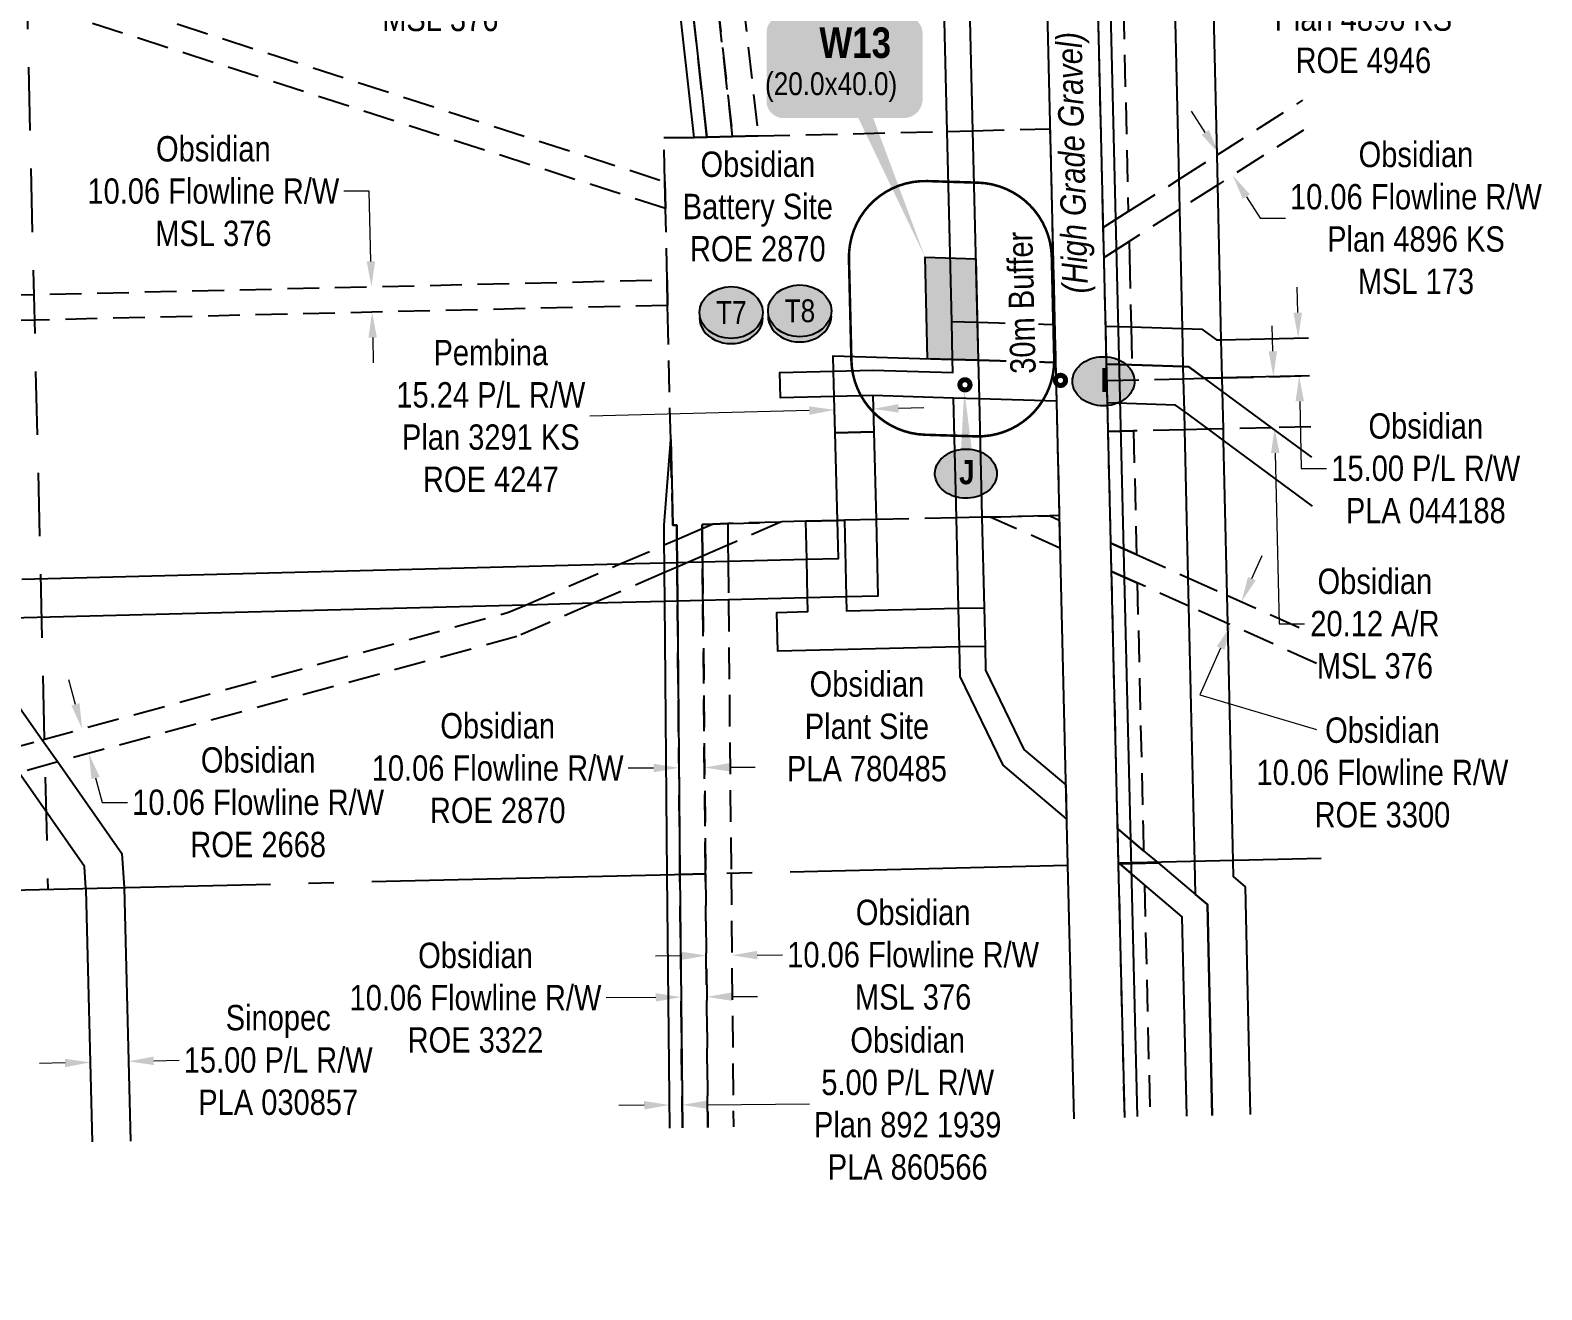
# Model space of a CAD drawing. Extents: x 612833 to 618292, y 5897289 to 5901614.
# Drawn here: x 613523 to 614119, y 5897289 to 5897786 of the extents above; entities that cross this region are included whole.
import ezdxf
from ezdxf.enums import TextEntityAlignment as Align

# ---------------------------------------------------------------- set-up
doc = ezdxf.new("R2010")
doc.units = 0
doc.header["$LTSCALE"] = 5
doc.header["$PDSIZE"] = 0.5
for name, pattern in [('foc-ACCESSROAD', [3.75, 2.5, -1.25]), ('foc-EZE', [3.75, 2.5, -1.25]), ('foc-FLOWLINE', [3.75, 2.5, -1.25]), ('foc-LSD', [8, 5, -3]), ('foc-QUARTERLINE', [33, 25, -3, 2, -3])]:
    doc.linetypes.add(name, pattern=pattern)
doc.layers.get('Defpoints').update_dxf_attribs({"color": 9})
for name, color, linetype in [('AS-POWER', 104, 'foc-POWER'), ('C-AR', 13, 'foc-ACCESSROAD'), ('C-EZE', 13, 'foc-FLOWLINE'), ('C-FLOWLINE', 13, 'foc-FLOWLINE'), ('C-RW', 13, 'Continuous'), ('C-WS', 13, 'foc-ACCESSROAD'), ('CG-NOTES', 7, 'Continuous'), ('F-EZE', 190, 'foc-FLOWLINE'), ('F-RW', 190, 'Continuous'), ('L-SEC', 7, 'Continuous'), ('L-SECQ', 8, 'foc-QUARTERLINE'), ('L-SECTION-LSD', 7, 'foc-LSD'), ('P-BUFFER OUTLINE 30m', 40, 'foc-EZE'), ('P-BUFFER-T', 40, 'Continuous'), ('P-CROSSINGS', 250, 'Continuous'), ('P-TEMP-BLOCKS', 250, 'Continuous'), ('P-WORKAREA', 113, 'Continuous'), ('P-WORKAREA-H', 111, 'Continuous'), ('ROE', 35, 'Continuous')]:
    doc.layers.add(name, color=color, linetype=linetype)
for name, color, linetype, lineweight in [('C-RW-T', 13, 'Continuous', 9), ('C-WS-T', 13, 'Continuous', 9), ('F-RW-T', 190, 'Continuous', 9), ('T-TEXT', 48, 'Continuous', 18)]:
    doc.layers.add(name, color=color, linetype=linetype, lineweight=lineweight)
doc.styles.add('80', font='ARIALN.TTF', dxfattribs={"height": 10})
doc.styles.add('80CG', font='ARIALN.TTF', dxfattribs={"height": 10})
doc.styles.add('80L', font='ARIALN.TTF', dxfattribs={"height": 10})
doc.styles.add('80LS', font='ARIALNI.TTF', dxfattribs={"height": 10})
doc.styles.add('BOLD', font='ARIALNB.TTF')
doc.styles.add('foc-LtypeFont', font='ARIALN.TTF', dxfattribs={"height": 7.35})
doc.linetypes.add('foc-POWER', pattern='A,6,-1,["P",foc-LtypeFont,S=0.2,R=0,X=-0.625,Y=-0.75],-1.24,4', length=12.24)
doc.dimstyles.new('Compass 5 000', dxfattribs={"dimscale": 5, "dimtxt": 9, "dimasz": 2, "dimexe": 0.2, "dimexo": 0.0625, "dimgap": 0.5, "dimtad": 0, "dimtih": 1, "dimtoh": 1, "dimzin": 0, "dimdsep": 46, "dimtxsty": '80CG', "dimcen": 0.1, "dimse1": 1, "dimse2": 1, "dimclrd": 256, "dimclrt": 256, "dimaunit": 1, "dimadec": 4, "dimazin": 0, "dimtfac": 0.06, "dimtofl": 0, "dimtmove": 0, "dimatfit": 1, "dimfxl": 0.2, "dimtolj": 1, "dimtzin": 0, "dimlwd": -1, "dimarcsym": 0})

# ---------------------------------------------------------------- blocks, each defined once
blk = doc.blocks.new('*D439')
at = {"layer": 'Defpoints', "color": 0, "transparency": 16777216}
for p in [(613545.71, 5897399.07), (613560.71, 5897399.45), (613561.21, 5897379.49)]:
    blk.add_point(p, dxfattribs=at)
at = {"layer": 'F-RW-T', "transparency": 16777216}
for p, q in [((613571.21, 5897379.75), (613581.21, 5897380)), ((613536.22, 5897378.86), (613526.22, 5897378.61))]:
    blk.add_line(p, q, dxfattribs=at)
for points in [[(613536.17, 5897380.53), (613536.26, 5897377.2), (613546.21, 5897379.11)], [(613571.17, 5897381.41), (613571.25, 5897378.08), (613561.21, 5897379.49)]]:
    blk.add_solid(points, dxfattribs=at)
at = {"layer": 'F-RW-T', "transparency": 16777216, "insert": (613620.29, 5897380), "char_height": 10, "attachment_point": 5, "style": '80CG'}
blk.add_mtext('\\A1;Sinopec\\P15.00 P/L R/W\\PPLA 030857', dxfattribs=at)
blk = doc.blocks.new('*D442')
at = {"layer": 'C-WS-T', "transparency": 16777216}
for p, q in [((613656.2, 5897722.57), (613646.2, 5897722.57)), ((613656.84, 5897694.93), (613656.2, 5897722.57)), ((613657.54, 5897664.88), (613657.77, 5897654.89))]:
    blk.add_line(p, q, dxfattribs=at)
for points in [[(613658.51, 5897694.97), (613655.18, 5897694.89), (613657.07, 5897684.94)], [(613659.21, 5897664.92), (613655.87, 5897664.85), (613657.31, 5897674.88)]]:
    blk.add_solid(points, dxfattribs=at)
at = {"layer": 'Defpoints', "color": 0, "transparency": 16777216}
for p in [(613575.97, 5897683.05), (613576.2, 5897673), (613657.31, 5897674.88)]:
    blk.add_point(p, dxfattribs=at)
at = {"layer": 'C-WS-T', "transparency": 16777216, "insert": (613594.71, 5897722.57), "char_height": 10, "attachment_point": 5, "style": '80CG'}
blk.add_mtext('\\A1;Obsidian\\P10.06 Flowline R/W\\PMSL 376', dxfattribs=at)
blk = doc.blocks.new('*D447')
at = {"layer": 'C-RW-T', "transparency": 16777216}
for p, q in [((613768.32, 5897495.17), (613758.32, 5897495.07)), ((613798.38, 5897495.45), (613808.38, 5897495.55))]:
    blk.add_line(p, q, dxfattribs=at)
for points in [[(613768.3, 5897496.84), (613768.33, 5897493.5), (613778.32, 5897495.26)], [(613798.37, 5897497.12), (613798.4, 5897493.79), (613788.38, 5897495.36)]]:
    blk.add_solid(points, dxfattribs=at)
at = {"layer": 'Defpoints', "color": 0, "transparency": 16777216}
for p in [(613778.32, 5897495.26), (613778.53, 5897473.13), (613788.59, 5897473.22)]:
    blk.add_point(p, dxfattribs=at)
at = {"layer": 'C-RW-T', "transparency": 16777216, "insert": (613706.82, 5897495.07), "char_height": 10, "attachment_point": 5, "style": '80CG'}
blk.add_mtext('\\A1;Obsidian\\P10.06 Flowline R/W\\PROE 2870', dxfattribs=at)
blk = doc.blocks.new('*D448')
at = {"layer": 'C-RW-T', "transparency": 16777216}
for p, q in [((613540.33, 5897520.25), (613537.69, 5897529.9)), ((613548.26, 5897491.25), (613550.89, 5897481.61)), ((613550.89, 5897481.61), (613560.89, 5897481.61))]:
    blk.add_line(p, q, dxfattribs=at)
for points in [[(613541.94, 5897520.69), (613538.72, 5897519.82), (613542.97, 5897510.61)], [(613549.86, 5897491.69), (613546.65, 5897490.81), (613545.62, 5897500.9)]]:
    blk.add_solid(points, dxfattribs=at)
at = {"layer": 'Defpoints', "color": 0, "transparency": 16777216}
for p in [(613574.79, 5897519.31), (613577.44, 5897509.6), (613545.62, 5897500.9)]:
    blk.add_point(p, dxfattribs=at)
at = {"layer": 'C-RW-T', "transparency": 16777216, "insert": (613612.39, 5897481.61), "char_height": 10, "attachment_point": 5, "style": '80CG'}
blk.add_mtext('\\A1;Obsidian\\P10.06 Flowline R/W\\PROE 2668', dxfattribs=at)
blk = doc.blocks.new('*D456')
at = {"layer": 'C-WS-T', "transparency": 16777216}
for p, q in [((613801.6, 5897814.7), (613811.53, 5897815.81)), ((613771.72, 5897811.36), (613735.68, 5897807.32))]:
    blk.add_line(p, q, dxfattribs=at)
for points in [[(613801.41, 5897816.35), (613801.78, 5897813.04), (613791.66, 5897813.59)], [(613771.53, 5897813.01), (613771.9, 5897809.7), (613781.65, 5897812.47)]]:
    blk.add_solid(points, dxfattribs=at)
at = {"layer": 'Defpoints', "color": 0, "transparency": 16777216}
for p in [(613786.16, 5897862.7), (613776.16, 5897861.58), (613781.65, 5897812.47)]:
    blk.add_point(p, dxfattribs=at)
at = {"layer": 'C-WS-T', "transparency": 16777216, "insert": (613684.19, 5897807.32), "char_height": 10, "attachment_point": 5, "style": '80CG'}
blk.add_mtext('\\A1;Obsidian\\P10.06 Flowline R/W\\PMSL 376', dxfattribs=at)
blk = doc.blocks.new('*D457')
at = {"layer": 'C-WS-T', "transparency": 16777216}
for p, q in [((613809.15, 5897421.42), (613819.15, 5897421.51)), ((613779.09, 5897421.13), (613769.09, 5897421.04))]:
    blk.add_line(p, q, dxfattribs=at)
for points in [[(613779.07, 5897422.8), (613779.1, 5897419.46), (613789.09, 5897421.22)], [(613809.13, 5897423.08), (613809.17, 5897419.75), (613799.15, 5897421.32)]]:
    blk.add_solid(points, dxfattribs=at)
at = {"layer": 'Defpoints', "color": 0, "transparency": 16777216}
for p in [(613789.08, 5897421.41), (613799.15, 5897421.51), (613799.15, 5897421.32)]:
    blk.add_point(p, dxfattribs=at)
at = {"layer": 'C-WS-T', "transparency": 16777216, "insert": (613870.64, 5897421.51), "char_height": 10, "attachment_point": 5, "style": '80CG'}
blk.add_mtext('\\A1;Obsidian\\P10.06 Flowline R/W\\PMSL 376', dxfattribs=at)
blk = doc.blocks.new('*D458')
at = {"layer": 'C-WS-T', "transparency": 16777216}
for p, q in [((613769.18, 5897404.74), (613749.56, 5897404.55)), ((613799.24, 5897405.03), (613809.24, 5897405.12))]:
    blk.add_line(p, q, dxfattribs=at)
for points in [[(613769.16, 5897406.41), (613769.19, 5897403.07), (613779.18, 5897404.84)], [(613799.22, 5897406.69), (613799.26, 5897403.36), (613789.24, 5897404.93)]]:
    blk.add_solid(points, dxfattribs=at)
at = {"layer": 'Defpoints', "color": 0, "transparency": 16777216}
for p in [(613779.18, 5897404.84), (613779.2, 5897402.44), (613789.26, 5897402.53)]:
    blk.add_point(p, dxfattribs=at)
at = {"layer": 'C-WS-T', "transparency": 16777216, "insert": (613698.07, 5897404.55), "char_height": 10, "attachment_point": 5, "style": '80CG'}
blk.add_mtext('\\A1;Obsidian\\P10.06 Flowline R/W\\PROE 3322', dxfattribs=at)
blk = doc.blocks.new('*D483')
at = {"layer": 'C-RW-T', "transparency": 16777216}
for p, q in [((613902.9, 5897796.56), (614009.08, 5897799.12)), ((613872.85, 5897795.84), (613862.85, 5897795.6))]:
    blk.add_line(p, q, dxfattribs=at)
for points in [[(613872.81, 5897797.5), (613872.89, 5897794.17), (613882.85, 5897796.08)], [(613902.86, 5897798.23), (613902.94, 5897794.89), (613892.9, 5897796.32)]]:
    blk.add_solid(points, dxfattribs=at)
at = {"layer": 'Defpoints', "color": 0, "transparency": 16777216}
for p in [(613874.82, 5898129.08), (613884.87, 5898129.32), (613882.85, 5897796.08)]:
    blk.add_point(p, dxfattribs=at)
at = {"layer": 'C-RW-T', "transparency": 16777216, "insert": (614048.16, 5897799.12), "char_height": 10, "attachment_point": 5, "style": '80CG'}
blk.add_mtext('\\A1;Obsidian\\P10.06 P/L R/W\\PPlan 4896 KS\\PROE 4946', dxfattribs=at)
blk = doc.blocks.new('*D484')
at = {"layer": 'Defpoints', "color": 0, "transparency": 16777216}
for p in [(613839.64, 5897637.34), (613839.67, 5897636.36), (613854.87, 5897637.72)]:
    blk.add_point(p, dxfattribs=at)
at = {"layer": 'F-RW-T', "transparency": 16777216}
for p, q in [((613829.67, 5897636.1), (613743.21, 5897633.9)), ((613864.89, 5897637), (613874.89, 5897637.25))]:
    blk.add_line(p, q, dxfattribs=at)
for points in [[(613829.63, 5897637.77), (613829.71, 5897634.44), (613839.67, 5897636.36)], [(613864.85, 5897638.67), (613864.93, 5897635.33), (613854.9, 5897636.75)]]:
    blk.add_solid(points, dxfattribs=at)
at = {"layer": 'F-RW-T', "transparency": 16777216, "insert": (613704.12, 5897633.9), "char_height": 10, "attachment_point": 5, "style": '80CG'}
blk.add_mtext('\\A1;Pembina\\P15.24 P/L R/W\\PPlan 3291 KS\\PROE 4247', dxfattribs=at)
blk = doc.blocks.new('*D485')
at = {"layer": 'C-RW-T', "transparency": 16777216}
for p, q in [((614022.28, 5897674.71), (614022.05, 5897684.71)), ((614023.09, 5897639.73), (614023.7, 5897613.29)), ((614023.7, 5897613.29), (614033.7, 5897613.29))]:
    blk.add_line(p, q, dxfattribs=at)
for points in [[(614023.95, 5897674.75), (614020.62, 5897674.67), (614022.51, 5897664.71)], [(614024.76, 5897639.77), (614021.43, 5897639.69), (614022.86, 5897649.73)]]:
    blk.add_solid(points, dxfattribs=at)
at = {"layer": 'Defpoints', "color": 0, "transparency": 16777216}
for p in [(614008.69, 5897664.39), (614009.04, 5897649.41), (614022.86, 5897649.73)]:
    blk.add_point(p, dxfattribs=at)
at = {"layer": 'C-RW-T', "transparency": 16777216, "insert": (614072.79, 5897613.29), "char_height": 10, "attachment_point": 5, "style": '80CG'}
blk.add_mtext('\\A1;Obsidian\\P15.00 P/L R/W\\PPLA 044188', dxfattribs=at)
blk = doc.blocks.new('*D486')
at = {"layer": 'C-RW-T', "transparency": 16777216}
for p, q in [((614012.48, 5897659.49), (614012.24, 5897669.49)), ((614013.42, 5897619.35), (614014.99, 5897552.06)), ((614014.99, 5897552.06), (614024.99, 5897552.06))]:
    blk.add_line(p, q, dxfattribs=at)
for points in [[(614014.14, 5897659.53), (614010.81, 5897659.46), (614012.71, 5897649.5)], [(614015.08, 5897619.39), (614011.75, 5897619.32), (614013.18, 5897629.35)]]:
    blk.add_solid(points, dxfattribs=at)
at = {"layer": 'Defpoints', "color": 0, "transparency": 16777216}
for p in [(613999.71, 5897649.19), (614000.18, 5897629.05), (614013.18, 5897629.35)]:
    blk.add_point(p, dxfattribs=at)
at = {"layer": 'C-RW-T', "transparency": 16777216, "insert": (614052.73, 5897552.06), "char_height": 10, "attachment_point": 5, "style": '80CG'}
blk.add_mtext('\\A1;Obsidian\\P20.12 A/R\\PMSL 376', dxfattribs=at)
blk = doc.blocks.new('*D487')
at = {"layer": 'C-RW-T', "transparency": 16777216}
for p, q in [((613985.86, 5897745.78), (613980.47, 5897754.21)), ((614002.04, 5897720.44), (614007.42, 5897712.01)), ((614007.42, 5897712.01), (614017.42, 5897712.01))]:
    blk.add_line(p, q, dxfattribs=at)
for points in [[(613987.26, 5897746.68), (613984.45, 5897744.88), (613991.24, 5897737.35)], [(614003.44, 5897721.34), (614000.63, 5897719.54), (613996.65, 5897728.87)]]:
    blk.add_solid(points, dxfattribs=at)
at = {"layer": 'Defpoints', "color": 0, "transparency": 16777216}
for p in [(613983.94, 5897732.69), (613996.65, 5897728.87), (613989.35, 5897724.21)]:
    blk.add_point(p, dxfattribs=at)
at = {"layer": 'C-RW-T', "transparency": 16777216, "insert": (614068.91, 5897712.01), "char_height": 10, "attachment_point": 5, "style": '80CG'}
blk.add_mtext('\\A1;Obsidian\\P10.06 Flowline R/W\\PPlan 4896 KS\\PMSL 173', dxfattribs=at)
blk = doc.blocks.new('*U508')
h = blk.add_hatch(color=111)
edge = h.paths.add_edge_path()
edge.add_line((-24, -20), (24, -20))
edge.add_arc((24, -14), 6, 270, 360)
edge.add_line((30, -14), (30, 12.5))
edge.add_arc((24, 12.5), 6, 0, 90)
edge.add_line((24, 18.5), (-24, 18.5))
edge.add_arc((-24, 12.5), 6, 90, 180)
edge.add_line((-30, 12.5), (-30, -14))
edge.add_arc((-24, -14), 6, 180, 270)
at = {"color": 250, "flags": 128}
blk.add_lwpolyline([(-24, -20, 3, 3, 0), (24, -20, 3, 3, 0.414214), (30, -14, 3, 3, 0), (30, 12.5, 3, 0, 0.414214), (24, 18.5, 0, 0, 0), (-24, 18.5, 0, 0, 0.414214), (-30, 12.5, 0, 0, 0), (-30, -14, 0, 3, 0.414214)], format="xyseb", close=True, dxfattribs=at)
at = {"flags": 128}
blk.add_lwpolyline([(32.46, -76.35, 0, 7.5, 0), (0, 0, 0, 0, 0)], format="xyseb", dxfattribs=at)
at = {"color": 250}
for tag, p, height, style in [('TEMP_AREA_W1_001', (-9.21, 2.24), 12, 'BOLD'), ('ENTER_TEXT_001', (-30.66, -12.47), 9, '80')]:
    blk.add_attdef(tag, p, '', height=height, dxfattribs=dict(at, style=style))
blk = doc.blocks.new('Well_proximity')
h = blk.add_hatch(color=191)
h.dxf.hatch_style = 1
edge = h.paths.add_edge_path()
edge.add_ellipse((0, 0), major_axis=(-12.5, 0), ratio=0.816297, start_angle=0, end_angle=360)
h = blk.add_hatch(color=250)
h.dxf.hatch_style = 1
edge = h.paths.add_edge_path()
edge.add_ellipse((0, -2.05), major_axis=(-12.5, 0), ratio=0.816297, start_angle=0, end_angle=180)
edge.add_line((12.5, -2.05), (12.5, 0))
edge.add_ellipse((0, 0), major_axis=(-12.5, 0), ratio=0.816297, start_angle=0, end_angle=180, ccw=False)
edge.add_line((-12.5, 0), (-12.5, -2.05))
at = {"color": 250}
blk.add_ellipse((0, 0), major_axis=(-12.5, 0), ratio=0.816297, dxfattribs=at)
blk.add_ellipse((0, -2.05), major_axis=(-12.5, 0), ratio=0.816297, start_param=0, end_param=3.141593, dxfattribs=at)
at = {"color": 250, "style": '80L'}
blk.add_attdef('CROSSING', text='', height=9, dxfattribs=at).set_placement((0.09, 0.02), align=Align.MIDDLE_CENTER)
blk = doc.blocks.new('*D549')
at = {"layer": 'C-RW-T', "transparency": 16777216}
for p, q in [((613764.58, 5897362.19), (613754.58, 5897362.1)), ((613789.58, 5897362.43), (613829.75, 5897362.81))]:
    blk.add_line(p, q, dxfattribs=at)
for points in [[(613764.57, 5897363.86), (613764.6, 5897360.53), (613774.58, 5897362.29)], [(613789.56, 5897364.1), (613789.59, 5897360.76), (613779.58, 5897362.34)]]:
    blk.add_solid(points, dxfattribs=at)
at = {"layer": 'Defpoints', "color": 0, "transparency": 16777216}
for p in [(613774.42, 5897378.97), (613779.42, 5897379.01), (613779.58, 5897362.34)]:
    blk.add_point(p, dxfattribs=at)
at = {"layer": 'C-RW-T', "transparency": 16777216, "insert": (613868.5, 5897362.81), "char_height": 10, "attachment_point": 5, "style": '80CG'}
blk.add_mtext('\\A1;Obsidian\\P5.00 P/L R/W\\PPlan 892 1939\\PPLA 860566', dxfattribs=at)
blk = doc.blocks.new('AA')
at = {"const_width": 4}
blk.add_lwpolyline([(-1, 0, 1), (1, 0, 1)], format="xyb", close=True, dxfattribs=at)
blk.add_circle((0, 0), 2)
blk = doc.blocks.new('Route_Letters')
h = blk.add_hatch(color=255)
h.dxf.hatch_style = 1
edge = h.paths.add_edge_path()
edge.add_ellipse((-0.12, 0.46), major_axis=(-11.97, 0), ratio=0.789318, start_angle=0, end_angle=360)
at = {"color": 5}
blk.add_open_spline([(-12.34, 0.46), (-12.34, -0.25), (-12.24, -0.97), (-11.72, -2.79), (-11.14, -3.88), (-9.56, -5.81), (-8.54, -6.66), (-6.22, -8.02), (-4.9, -8.54), (-2.12, -9.17), (-0.66, -9.3), (2.22, -9.13), (3.64, -8.84), (6.27, -7.89), (7.48, -7.22), (9.54, -5.6), (10.38, -4.64), (11.6, -2.54), (11.97, -1.4), (12.18, 0.91), (12.02, 2.08), (11.2, 4.3), (10.54, 5.35), (8.8, 7.2), (7.72, 7.99), (5.29, 9.24), (3.93, 9.68), (1.11, 10.18), (-0.35, 10.23), (-3.22, 9.91), (-4.61, 9.55), (-7.16, 8.47), (-8.32, 7.75), (-10.24, 6.02), (-11, 5.02), (-12.05, 2.86), (-12.32, 1.7), (-12.34, 0.52), (-12.34, 0.49), (-12.34, 0.46)], degree=3, knots=[0, 0, 0, 0, 0.219529, 0.219529, 0.575727, 0.575727, 0.931924, 0.931924, 1.288121, 1.288121, 1.644318, 1.644318, 2.000515, 2.000515, 2.356712, 2.356712, 2.712909, 2.712909, 3.069107, 3.069107, 3.425304, 3.425304, 3.781501, 3.781501, 4.137698, 4.137698, 4.493895, 4.493895, 4.850092, 4.850092, 5.20629, 5.20629, 5.562487, 5.562487, 5.918684, 5.918684, 6.274881, 6.274881, 6.283185, 6.283185, 6.283185, 6.283185], dxfattribs=at)
at = {"color": 14, "style": 'BOLD'}
blk.add_attdef('A', text='', height=9.5, dxfattribs=at).set_placement((0.22, 0.98), align=Align.MIDDLE)

msp = doc.modelspace()

# ---------------------------------------------------------------- hatches: boundary and pattern name
at = {"layer": 'P-WORKAREA-H'}
h = msp.add_hatch(color=256, dxfattribs=at)
h.dxf.hatch_style = 1
h.paths.add_polyline_path([(613895.32, 5897695.973), (613896.286, 5897655.923), (613876.296, 5897656.55), (613875.33, 5897696.6)])

# ---------------------------------------------------------------- linework, layer by layer
at = {"layer": 'AS-POWER', "flags": 128}
msp.add_lwpolyline([(613959.106, 5897357.795), (613937.355, 5898261.401)], dxfattribs=at)
at = {"layer": 'C-AR'}
for points in [[(613015.109, 5897971.995), (613020.1, 5897969.677), (613115.93, 5897938.698), (613328.274, 5897870.048), (613348.564, 5897863.488), (613772.748, 5897726.382), (613772.988, 5897715.727), (613348.814, 5897852.829), (613328.523, 5897859.389), (613116.184, 5897928.04), (613016.419, 5897960.289), (613015.376, 5897960.773)], [(614027.432, 5897629.686), (614011.943, 5897629.323), (613992.831, 5897628.875), (613987.076, 5897628.74), (613977.753, 5897628.522), (613957.564, 5897628.049), (613947.563, 5897627.814), (613947.08, 5897647.939), (613977.289, 5897648.667), (613985.466, 5897648.864), (613992.355, 5897649.023), (614026.948, 5897649.824)], [(613511.804, 5897502.091), (613527.189, 5897506.296), (613711.085, 5897556.557), (613717.734, 5897559.433), (613755.173, 5897575.626), (613772.485, 5897583.114), (613777.463, 5897585.268), (613787.488, 5897589.604), (613791.513, 5897591.36), (613797.535, 5897591.539), (613818.41, 5897592.143), (613797.617, 5897583.019), (613787.592, 5897578.682), (613782.112, 5897576.312), (613777.567, 5897574.346), (613772.588, 5897572.192), (613744.674, 5897560.119), (613714.426, 5897547.036), (613533.335, 5897497.541), (613517.949, 5897493.336)]]:
    msp.add_lwpolyline(points, dxfattribs=at)
at = {"layer": 'C-EZE'}
for points in [[(613789.729, 5897353.471), (613788.78, 5897453.466), (613787.758, 5897561.216), (613787.613, 5897576.453), (613787.592, 5897578.682), (613787.488, 5897589.604), (613787.473, 5897591.245), (613791.513, 5897591.36), (613797.535, 5897591.539), (613797.617, 5897583.019), (613797.676, 5897576.711), (613797.821, 5897561.473), (613798.844, 5897453.704), (613799.792, 5897353.708)], [(613779.665, 5897353.233), (613778.716, 5897453.228), (613788.78, 5897453.466), (613789.729, 5897353.471)]]:
    msp.add_lwpolyline(points, dxfattribs=at)
at = {"layer": 'C-FLOWLINE'}
for points in [[(614024.621, 5897746.725), (613990.604, 5897725.004), (613975.75, 5897715.521), (613955.771, 5897702.767), (613945.915, 5897696.473), (613945.633, 5897708.236), (613955.49, 5897714.531), (613975.479, 5897727.292), (613990.331, 5897736.775), (614024.339, 5897758.491)], [(614029.671, 5897536.424), (613994.562, 5897552.179), (613979.353, 5897559.003), (613959.004, 5897568.135), (613948.887, 5897572.675), (613948.619, 5897583.828), (613958.736, 5897579.288), (613979.097, 5897570.151), (613994.311, 5897563.324), (614029.403, 5897547.578)]]:
    msp.add_lwpolyline(points, dxfattribs=at)
msp.add_lwpolyline([(613924.483, 5897594.657), (613928.285, 5897592.951), (613928.553, 5897581.799), (613901.073, 5897594.129), (613924.483, 5897594.657)], close=True, dxfattribs=at)
at = {"layer": 'C-RW'}
for points in [[(613887.543, 5898018.346), (613894.103, 5897746.434), (613895.924, 5897670.949), (613896.286, 5897655.923), (613896.286, 5897655.923), (613896.654, 5897640.669), (613897.779, 5897594.054), (613898.64, 5897558.385), (613899.007, 5897543.141), (613899.235, 5897533.702), (613914.269, 5897502.524), (613930.792, 5897488.548), (613931.115, 5897475.107), (613906.142, 5897496.228), (613889.236, 5897531.289), (613888.955, 5897542.915), (613888.587, 5897558.158), (613887.727, 5897593.828), (613886.589, 5897640.98), (613854.761, 5897641.996), (613839.532, 5897641.622), (613818.317, 5897641.1), (613818.069, 5897651.154), (613839.276, 5897651.675), (613854.793, 5897652.057), (613886.346, 5897651.048), (613886.221, 5897656.235), (613885.859, 5897671.25), (613884.052, 5897746.187), (613877.492, 5898018.105)], [(614026.948, 5897649.824), (613992.355, 5897649.023), (613985.466, 5897648.864), (613979.35, 5897653.38), (613977.179, 5897653.447), (613956.94, 5897654.075), (613946.925, 5897654.386), (613946.565, 5897669.413), (613956.579, 5897669.102), (613976.833, 5897668.473), (613984.498, 5897668.236), (613990.275, 5897663.968), (613992.012, 5897664.003), (614026.588, 5897664.814)], [(613774.668, 5897353.115), (613773.719, 5897453.11), (613772.697, 5897560.832), (613772.588, 5897572.192), (613772.552, 5897576.068), (613772.485, 5897583.114), (613772.411, 5897590.861), (613775.04, 5897624.643), (613775.891, 5897590.892), (613777.41, 5897590.907), (613777.463, 5897585.268), (613777.55, 5897576.195), (613777.567, 5897574.346), (613777.694, 5897560.958), (613778.716, 5897453.228), (613779.665, 5897353.233)], [(613978.535, 5897357.925), (613976.711, 5897436.54), (613961.862, 5897449.1), (613952.107, 5897457.349), (613967.239, 5897457.72), (613981.971, 5897445.294), (613986.658, 5897441.296), (613988.587, 5897358.162)]]:
    msp.add_lwpolyline(points, dxfattribs=at)
for points in [[(613789.329, 5897743.864), (613784.313, 5897743.739), (613755.377, 5898002.439), (613760.391, 5898002.561), (613789.329, 5897743.864)], [(613926.434, 5897670.034), (613926.795, 5897655.008), (613896.286, 5897655.923), (613886.221, 5897656.235), (613885.859, 5897671.25), (613895.924, 5897670.949), (613926.434, 5897670.034)], [(613844.257, 5897562.661), (613844.381, 5897557.161), (613888.587, 5897558.158), (613898.64, 5897558.385), (613899.007, 5897543.141), (613888.955, 5897542.915), (613817.286, 5897541.297), (613816.942, 5897556.542), (613829.136, 5897556.817), (613829.013, 5897562.271), (613828.67, 5897577.506), (613828.332, 5897592.488), (613840.775, 5897592.768), (613843.576, 5897592.832), (613844.257, 5897562.661)]]:
    msp.add_lwpolyline(points, close=True, dxfattribs=at)
at = {"layer": 'C-WS'}
for points in [[(613780.309, 5898015.782), (613780.597, 5898003.021), (613809.53, 5897744.36), (613799.429, 5897744.112), (613770.494, 5898002.794), (613760.391, 5898002.561), (613755.377, 5898002.439), (613663.844, 5898000.292), (613663.546, 5898012.989), (613663.311, 5898022.992), (613780.083, 5898025.784), (613780.309, 5898015.782)], [(613770.494, 5898002.794), (613799.429, 5897744.112), (613789.329, 5897743.864), (613760.391, 5898002.561), (613770.494, 5898002.794)], [(613772.356, 5897743.749), (613784.313, 5897743.739), (613789.329, 5897743.864), (613799.429, 5897744.112), (613809.53, 5897744.36), (613884.052, 5897746.187), (613894.103, 5897746.434), (613924.582, 5897747.182), (613926.434, 5897670.034), (613926.795, 5897655.008), (613927.162, 5897639.752), (613928.242, 5897594.742), (613924.483, 5897594.657), (613901.073, 5897594.129), (613897.779, 5897594.054), (613887.727, 5897593.828), (613856.004, 5897593.112), (613843.576, 5897592.832), (613840.775, 5897592.768), (613828.332, 5897592.488), (613818.869, 5897592.2), (613818.41, 5897592.143), (613797.535, 5897591.539), (613791.513, 5897591.36), (613787.473, 5897591.245), (613787.488, 5897589.604), (613787.592, 5897578.682), (613787.613, 5897576.453), (613787.758, 5897561.216), (613788.78, 5897453.466), (613778.716, 5897453.228), (613777.694, 5897560.958), (613777.567, 5897574.346), (613777.55, 5897576.195), (613777.463, 5897585.268), (613777.41, 5897590.907), (613775.891, 5897590.892), (613775.04, 5897624.643), (613774.074, 5897667.524), (613773.847, 5897677.587), (613773.614, 5897687.649), (613772.988, 5897715.727), (613772.748, 5897726.382), (613772.356, 5897743.749)]]:
    msp.add_lwpolyline(points, close=True, dxfattribs=at)
msp.add_lwpolyline([(613398.969, 5897678.935), (613773.614, 5897687.649), (613773.847, 5897677.587), (613516.888, 5897671.621)], dxfattribs=at)
at = {"layer": 'C-WS-T'}
for p, q in [((614004.205, 5897569.845), (614008.299, 5897578.969)), ((613991.896, 5897542.414), (613983.63, 5897523.993)), ((613983.63, 5897523.993), (614029.662, 5897510.374))]:
    msp.add_line(p, q, dxfattribs=at)
for points in [[(614002.684, 5897570.527), (614005.726, 5897569.163), (614000.111, 5897560.722)], [(613990.375, 5897543.097), (613993.417, 5897541.732), (613995.99, 5897551.538)]]:
    msp.add_solid(points, dxfattribs=at)
at = {"layer": 'CG-NOTES', "flags": 128}
msp.add_lwpolyline([(613890.819, 5897644.061, 0, 5, 0), (613891.8, 5897616.797, 0, 0, 0)], format="xyseb", dxfattribs=at)
at = {"layer": 'F-EZE'}
for points in [[(614018.017, 5898021.789), (613983.751, 5898020.9), (613968.731, 5898020.51), (613948.195, 5898019.979), (613955.49, 5897714.531), (613945.633, 5897708.236), (613937.913, 5898029.72), (613947.956, 5898029.981), (613968.501, 5898030.514), (613983.52, 5898030.903), (614017.776, 5898031.792)], [(613954.058, 5897357.347), (613951.652, 5897457.538), (613952.107, 5897457.349), (613961.862, 5897449.099), (613964.06, 5897357.583)]]:
    msp.add_lwpolyline(points, dxfattribs=at)
for points in [[(613956.579, 5897669.102), (613956.94, 5897654.075), (613946.925, 5897654.386), (613946.565, 5897669.413), (613945.915, 5897696.474), (613955.771, 5897702.768), (613955.916, 5897696.714), (613956.579, 5897669.102)], [(613957.564, 5897628.049), (613958.621, 5897584.068), (613958.736, 5897579.288), (613948.619, 5897583.828), (613947.563, 5897627.814), (613957.564, 5897628.049)], [(613959.004, 5897568.135), (613961.327, 5897471.421), (613961.539, 5897462.54), (613951.324, 5897471.181), (613948.887, 5897572.675), (613959.004, 5897568.135)]]:
    msp.add_lwpolyline(points, close=True, dxfattribs=at)
at = {"layer": 'F-RW'}
for points in [[(613988.587, 5897358.162), (613986.658, 5897441.296), (613981.971, 5897445.294), (613981.676, 5897458.074), (613979.353, 5897559.003), (613979.097, 5897570.151), (613977.753, 5897628.522), (613977.587, 5897635.743), (613977.289, 5897648.667), (613977.179, 5897653.447), (613976.834, 5897668.473), (613975.751, 5897715.521), (613975.48, 5897727.292), (613968.731, 5898020.511)], [(613983.988, 5898010.627), (613990.331, 5897736.775), (613990.604, 5897725.004), (613992.014, 5897664.003), (613992.358, 5897649.023), (613992.488, 5897643.683), (613992.831, 5897628.875), (613992.934, 5897624.416), (613994.311, 5897563.324), (613994.562, 5897552.179), (613996.674, 5897458.441), (613996.811, 5897452.349), (614001.506, 5897448.381), (614003.599, 5897358.516)], [(614028.183, 5897598.399), (613992.934, 5897624.416), (613987.076, 5897628.74), (613977.587, 5897635.743), (613974.129, 5897638.296), (613947.292, 5897639.129), (613947.08, 5897647.939), (613946.925, 5897654.386), (613956.94, 5897654.075), (613977.179, 5897653.447), (613979.35, 5897653.38), (613985.466, 5897648.864), (613992.488, 5897643.683), (614011.943, 5897629.323), (614027.72, 5897617.678)], [(613519.254, 5897569.627), (613755.173, 5897575.626), (613772.552, 5897576.068), (613777.55, 5897576.195), (613782.112, 5897576.312), (613787.613, 5897576.453), (613797.676, 5897576.711), (613828.67, 5897577.506), (613841.154, 5897577.827), (613840.775, 5897592.768), (613839.896, 5897627.359), (613855.124, 5897627.745), (613856.004, 5897593.112), (613856.771, 5897562.981), (613844.257, 5897562.661), (613829.013, 5897562.271), (613797.821, 5897561.473), (613787.758, 5897561.216), (613777.694, 5897560.958), (613772.697, 5897560.832), (613744.674, 5897560.119), (613717.734, 5897559.433), (613493.889, 5897553.741)], [(613547.002, 5897347.745), (613544.497, 5897447.131), (613544.463, 5897447.696), (613543.942, 5897456.304), (613517.948, 5897493.336), (613511.803, 5897502.09), (613475.872, 5897553.281), (613465.363, 5897568.256), (613440.429, 5897603.776), (613452.713, 5897612.398), (613483.378, 5897568.714), (613493.888, 5897553.739), (613527.189, 5897506.295), (613533.334, 5897497.54), (613558.666, 5897461.45), (613559.48, 5897448.05), (613562.004, 5897348.099)]]:
    msp.add_lwpolyline(points, dxfattribs=at)
msp.add_lwpolyline([(613926.795, 5897655.008), (613927.161, 5897639.752), (613896.654, 5897640.669), (613886.589, 5897640.98), (613854.761, 5897641.996), (613855.124, 5897627.745), (613839.896, 5897627.359), (613839.532, 5897641.622), (613839.276, 5897651.675), (613839.122, 5897657.727), (613886.221, 5897656.235), (613896.286, 5897655.923), (613926.795, 5897655.008)], close=True, dxfattribs=at)
at = {"layer": 'L-SEC'}
for p, q in [((613921.903, 5897858.815), (613931.553, 5897456.844)), ((613951.656, 5897457.338), (613942.005, 5897859.308)), ((613954.057, 5897357.347), (613951.656, 5897457.338)), ((613931.553, 5897456.844), (613933.953, 5897356.873))]:
    msp.add_line(p, q, dxfattribs=at)
at = {"layer": 'L-SECQ'}
for p, q in [((613951.646, 5897457.739), (614031.514, 5897459.662)), ((613162.383, 5897438.699), (613931.553, 5897456.845))]:
    msp.add_line(p, q, dxfattribs=at)
at = {"layer": 'L-SECTION-LSD', "flags": 128}
msp.add_lwpolyline([(613510.475, 5898251.353), (613529.442, 5897447.359)], dxfattribs=at)
at = {"layer": 'P-WORKAREA'}
msp.add_lwpolyline([(613895.32, 5897695.973), (613896.286, 5897655.923), (613876.296, 5897656.55), (613875.33, 5897696.6)], close=True, dxfattribs=at)
at = {"layer": 'ROE'}
msp.add_lwpolyline([(613961.539, 5897462.54), (613967.239, 5897457.72), (613952.107, 5897457.349), (613951.656, 5897457.338), (613951.324, 5897471.181), (613961.539, 5897462.54)], close=True, dxfattribs=at)

# ---------------------------------------------------------------- block references
at = {"layer": 'CG-NOTES', "color": 2}
for p, values in [((613945.809, 5897647.197), {'A': 'I'}), ((613891.576, 5897610.767), {'A': 'J'})]:
    msp.add_blockref('Route_Letters', p, dxfattribs=at).add_auto_attribs(values)
for p in [(613891.082, 5897646.248), (613928.763, 5897648.005)]:
    msp.add_blockref('AA', p, dxfattribs=at)
at = {"layer": 'P-CROSSINGS', "color": 6, "xscale": 0.999634, "yscale": 0.999634, "zscale": 0.999634}
for p, values in [((613798.868, 5897674.764), {'CROSSING': 'T7'}), ((613825.914, 5897675.424), {'CROSSING': 'T8'})]:
    msp.add_blockref('Well_proximity', p, dxfattribs=at).add_auto_attribs(values)
at = {"layer": 'P-TEMP-BLOCKS', "xscale": 0.999634, "yscale": 0.999634, "zscale": 0.999634}
msp.add_blockref('*U508', (613842.887, 5897772.927), dxfattribs=at).add_auto_attribs({'TEMP_AREA_W1_001': 'W13', 'ENTER_TEXT_001': '(20.0x40.0)'})

# ---------------------------------------------------------------- texts
at = {"layer": 'C-RW-T', "char_height": 10, "attachment_point": 5, "style": '80CG'}
for s, insert in [('\\A1;Obsidian\\PBattery Site\\PROE 2870', (613809.397, 5897716.495)), ('\\A1;Obsidian\\PPlant Site\\PPLA 780485', (613852.434, 5897511.548))]:
    msp.add_mtext(s, dxfattribs=dict(at, insert=insert))
at = {"layer": 'C-WS-T', "insert": (614055.692, 5897493.351), "char_height": 10, "attachment_point": 5, "style": '80CG'}
msp.add_mtext('\\A1;Obsidian\\P10.06 Flowline R/W\\PROE 3300', dxfattribs=at)
at = {"layer": 'T-TEXT', "style": '80LS'}
msp.add_text('(High Grade Gravel)', height=10, rotation=91.375696, dxfattribs=at).set_placement((613933.292, 5897733.807), align=Align.MIDDLE_CENTER)

# ---------------------------------------------------------------- dimensions: what is measured, and where the dimension line sits
at = {"layer": 'C-RW-T'}
for base, p1, p2, angle, text, picture, middle in [((613882.849, 5897796.077), (613884.866, 5898129.325), (613874.815, 5898129.082), 181.382011, 'Obsidian\\P10.06 P/L R/W\\PPlan 4896 KS\\PROE 4946', '*D483', (614048.163, 5897799.123)), ((613996.654, 5897728.867), (613983.936, 5897732.692), (613989.354, 5897724.206), 302.555335, 'Obsidian\\P10.06 Flowline R/W\\PPlan 4896 KS\\PMSL 173', '*D487', (614068.911, 5897712.009)), ((614022.861, 5897649.729), (614008.688, 5897664.394), (614009.035, 5897649.409), 271.326998, 'Obsidian\\P15.00 P/L R/W\\PPLA 044188', '*D485', (614072.791, 5897613.29)), ((614013.182, 5897629.352), (613999.708, 5897649.193), (614000.18, 5897629.047), 271.341743, 'Obsidian\\P20.12 A/R\\PMSL 376', '*D486', (614052.727, 5897552.059)), ((613778.318, 5897495.264), (613788.593, 5897473.225), (613778.528, 5897473.129), 180.543511, 'Obsidian\\P10.06 Flowline R/W\\PROE 2870', '*D447', (613706.825, 5897495.074)), ((613545.62, 5897500.899), (613574.788, 5897519.305), (613577.441, 5897509.596), 285.286499, 'Obsidian\\P10.06 Flowline R/W\\PROE 2668', '*D448', (613612.387, 5897481.606)), ((613779.579, 5897362.335), (613774.423, 5897378.967), (613779.421, 5897379.015), 0.543604, 'Obsidian\\P5.00 P/L R/W\\PPlan 892 1939\\PPLA 860566', '*D549', (613868.503, 5897362.811))]:
    dim = msp.add_linear_dim(base=base, p1=p1, p2=p2, angle=angle, text=text, dimstyle='Compass 5 000', dxfattribs=at)
    dim.commit()
    dim.dimension.update_dxf_attribs({"geometry": picture, "text_midpoint": middle, "dimtype": 161})
at = {"layer": 'C-WS-T'}
for base, p1, p2, angle, text, picture, middle in [((613781.655, 5897812.467), (613786.164, 5897862.699), (613776.161, 5897861.58), 186.382266, 'Obsidian\\P10.06 Flowline R/W\\PMSL 376', '*D456', (613684.187, 5897807.325)), ((613657.308, 5897674.881), (613575.969, 5897683.052), (613576.202, 5897672.998), 271.329816, 'Obsidian\\P10.06 Flowline R/W\\PMSL 376', '*D442', (613594.707, 5897722.573)), ((613779.176, 5897404.836), (613789.263, 5897402.533), (613779.198, 5897402.437), 180.543604, 'Obsidian\\P10.06 Flowline R/W\\PROE 3322', '*D458', (613698.066, 5897404.555))]:
    dim = msp.add_linear_dim(base=base, p1=p1, p2=p2, angle=angle, text=text, dimstyle='Compass 5 000', dxfattribs=at)
    dim.commit()
    dim.dimension.update_dxf_attribs({"geometry": picture, "text_midpoint": middle, "dimtype": 161})
dim = msp.add_aligned_dim(p1=(613789.084, 5897421.414), p2=(613799.149, 5897421.51), distance=-0.189, text='Obsidian\\P10.06 Flowline R/W\\PMSL 376', dimstyle='Compass 5 000', dxfattribs=at)
dim.commit()
dim.dimension.update_dxf_attribs({"geometry": '*D457', "text_midpoint": (613870.644, 5897421.51)})
at = {"layer": 'F-RW-T'}
for base, p1, p2, angle, text, picture, middle in [((613839.666, 5897636.357), (613854.87, 5897637.724), (613839.642, 5897637.336), 181.45893, 'Pembina\\P15.24 P/L R/W\\PPlan 3291 KS\\PROE 4247', '*D484', (613704.121, 5897633.901)), ((613561.212, 5897379.493), (613545.709, 5897399.07), (613560.708, 5897399.449), 1.446662, 'Sinopec\\P15.00 P/L R/W\\PPLA 030857', '*D439', (613620.291, 5897379.998))]:
    dim = msp.add_linear_dim(base=base, p1=p1, p2=p2, angle=angle, text=text, dimstyle='Compass 5 000', dxfattribs=at)
    dim.commit()
    dim.dimension.update_dxf_attribs({"geometry": picture, "text_midpoint": middle, "dimtype": 161})

# ---------------------------------------------------------------- next in the draw order: texts
at = {"layer": 'P-BUFFER-T', "insert": (613908.997, 5897650.476), "char_height": 9.9963, "width": 56.27312, "attachment_point": 1, "rotation": 91.375678, "style": '80L', "bg_fill": 3, "box_fill_scale": 1.15, "bg_fill_color": 256, "bg_fill_true_color": 256, "bg_fill_transparency": 0}
msp.add_mtext('30m Buffer', dxfattribs=at)

# ---------------------------------------------------------------- next in the draw order: linework, layer by layer
at = {"layer": 'P-BUFFER OUTLINE 30m', "const_width": 1}
msp.add_lwpolyline([(613925.311, 5897696.696), (613926.277, 5897656.646, -0.4305569), (613895.345, 5897625.937), (613875.355, 5897626.565, -0.398057), (613846.305, 5897655.826), (613845.339, 5897695.876, -0.4305569), (613876.271, 5897726.585), (613896.261, 5897725.958, -0.398057)], format="xyb", close=True, dxfattribs=at)

doc.saveas('drawing.dxf')
